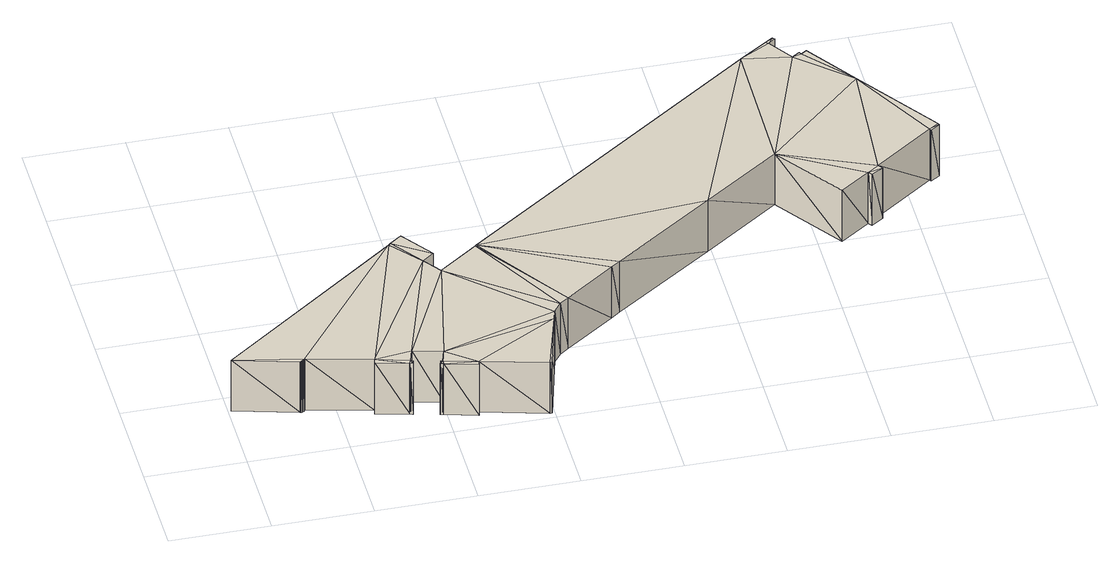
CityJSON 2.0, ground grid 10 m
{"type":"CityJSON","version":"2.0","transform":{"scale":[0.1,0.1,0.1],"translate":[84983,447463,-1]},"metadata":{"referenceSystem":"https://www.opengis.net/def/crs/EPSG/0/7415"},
"CityObjects":{
"building1":{"type":"Building","attributes":{"bgt_status":"bestaand","hoek":"(1:-52.4)","identificatiebagpnd":"503100000000035","identificatiebagvbolaagstehuisnummer":"(1:503010000027121)","measuredHeight":6,"min-height-surface":-0.1,"plaatsingspunt":"(1:85012.966 447473.243)","plus_status":"geenWaarde","relatievehoogteligging":"0","tekst":"(1:6)"},"geometry":[{"type":"MultiSurface","lod":"1","boundaries":[[[0,1,2]],[[3,4,0]],[[5,6,7]],[[8,9,10]],[[8,11,12]],[[8,13,9]],[[5,7,14]],[[13,15,16]],[[17,13,12]],[[12,13,8]],[[18,15,19]],[[19,15,17]],[[19,17,20]],[[15,13,17]],[[6,21,22]],[[23,24,22]],[[24,25,26]],[[25,24,27]],[[28,25,27]],[[27,24,23]],[[29,27,23]],[[30,31,23]],[[23,22,21]],[[32,31,33]],[[33,31,34]],[[35,33,34]],[[34,31,36]],[[37,34,38]],[[38,34,36]],[[36,31,39]],[[39,31,40]],[[40,31,30]],[[6,22,12]],[[3,0,14]],[[41,42,43]],[[41,30,21]],[[41,21,42]],[[30,23,21]],[[11,6,12]],[[11,7,6]],[[4,1,0]],[[5,14,0]],[[44,2,45]],[[46,2,44]],[[47,46,44]],[[47,44,48]],[[45,2,49]],[[50,45,51]],[[51,45,52]],[[53,51,52]],[[54,55,56]],[[52,54,57]],[[57,54,56]],[[56,55,58]],[[45,49,52]],[[52,59,54]],[[60,59,49]],[[59,60,61]],[[61,60,62]],[[59,52,49]],[[60,49,63]],[[2,1,49]],[[64,65,4]],[[4,65,1]],[[66,64,3]],[[3,64,4]],[[67,66,14]],[[14,66,3]],[[68,67,7]],[[7,67,14]],[[69,68,11]],[[11,68,7]],[[70,69,8]],[[8,69,11]],[[71,70,10]],[[10,70,8]],[[72,71,9]],[[9,71,10]],[[73,72,13]],[[13,72,9]],[[74,73,16]],[[16,73,13]],[[75,74,15]],[[15,74,16]],[[76,75,18]],[[18,75,15]],[[77,76,19]],[[19,76,18]],[[78,77,20]],[[20,77,19]],[[79,78,17]],[[17,78,20]],[[80,79,12]],[[12,79,17]],[[81,80,22]],[[22,80,12]],[[82,81,24]],[[24,81,22]],[[83,82,26]],[[26,82,24]],[[84,83,25]],[[25,83,26]],[[85,84,28]],[[28,84,25]],[[86,85,27]],[[27,85,28]],[[87,86,29]],[[29,86,27]],[[88,87,23]],[[23,87,29]],[[89,88,31]],[[31,88,23]],[[90,89,32]],[[32,89,31]],[[91,90,33]],[[33,90,32]],[[92,91,35]],[[35,91,33]],[[93,92,34]],[[34,92,35]],[[94,93,37]],[[37,93,34]],[[95,94,38]],[[38,94,37]],[[96,95,36]],[[36,95,38]],[[97,96,39]],[[39,96,36]],[[98,97,40]],[[40,97,39]],[[99,98,30]],[[30,98,40]],[[100,99,41]],[[41,99,30]],[[101,100,43]],[[43,100,41]],[[102,101,42]],[[42,101,43]],[[103,102,21]],[[21,102,42]],[[104,103,6]],[[6,103,21]],[[105,104,5]],[[5,104,6]],[[106,105,0]],[[0,105,5]],[[107,106,2]],[[2,106,0]],[[108,107,46]],[[46,107,2]],[[109,108,47]],[[47,108,46]],[[110,109,48]],[[48,109,47]],[[111,110,44]],[[44,110,48]],[[112,111,45]],[[45,111,44]],[[113,112,50]],[[50,112,45]],[[114,113,51]],[[51,113,50]],[[115,114,53]],[[53,114,51]],[[116,115,52]],[[52,115,53]],[[117,116,57]],[[57,116,52]],[[118,117,56]],[[56,117,57]],[[119,118,58]],[[58,118,56]],[[120,119,55]],[[55,119,58]],[[121,120,54]],[[54,120,55]],[[122,121,59]],[[59,121,54]],[[123,122,61]],[[61,122,59]],[[124,123,62]],[[62,123,61]],[[125,124,60]],[[60,124,62]],[[126,125,63]],[[63,125,60]],[[127,126,49]],[[49,126,63]],[[65,127,1]],[[1,127,49]]]}]}
},
"vertices":[
[268,197,70],[496,213,70],[576,416,70],[385,135,70],[394,142,70],[267,196,70],[227,167,70],[325,92,70],[314,71,70],[295,7,70],[297,7,70],[317,82,70],[201,46,70],[230,24,70],[334,99,70],[197,28,70],[229,19,70],[197,32,70],[194,29,70],[195,30,70],[195,33,70],[214,185,70],[172,54,70],[135,49,70],[168,40,70],[169,37,70],[170,39,70],[166,36,70],[169,35,70],[134,44,70],[188,216,70],[71,65,70],[71,64,70],[70,64,70],[69,63,70],[70,63,70],[67,62,70],[68,63,70],[68,62,70],[66,62,70],[3,79,70],[190,218,70],[226,194,70],[202,227,70],[607,433,70],[624,408,70],[604,435,70],[612,440,70],[614,438,70],[574,268,70],[632,413,70],[633,410,70],[675,362,70],[639,414,70],[725,271,70],[726,269,70],[735,276,70],[734,278,70],[735,275,70],[665,228,70],[653,220,70],[668,224,70],[656,216,70],[623,199,70],[394,142,9],[496,213,9],[385,135,9],[334,99,9],[325,92,9],[317,82,9],[314,71,9],[297,7,9],[295,7,9],[230,24,9],[229,19,9],[197,28,9],[194,29,9],[195,30,9],[195,33,9],[197,32,9],[201,46,9],[172,54,9],[168,40,9],[170,39,9],[169,37,9],[169,35,9],[166,36,9],[134,44,9],[135,49,9],[71,65,9],[71,64,9],[70,64,9],[70,63,9],[69,63,9],[68,63,9],[68,62,9],[67,62,9],[66,62,9],[3,79,9],[188,216,9],[190,218,9],[202,227,9],[226,194,9],[214,185,9],[227,167,9],[267,196,9],[268,197,9],[576,416,9],[604,435,9],[612,440,9],[614,438,9],[607,433,9],[624,408,9],[632,413,9],[633,410,9],[639,414,9],[675,362,9],[734,278,9],[735,276,9],[735,275,9],[726,269,9],[725,271,9],[665,228,9],[668,224,9],[656,216,9],[653,220,9],[623,199,9],[574,268,9]
]}
